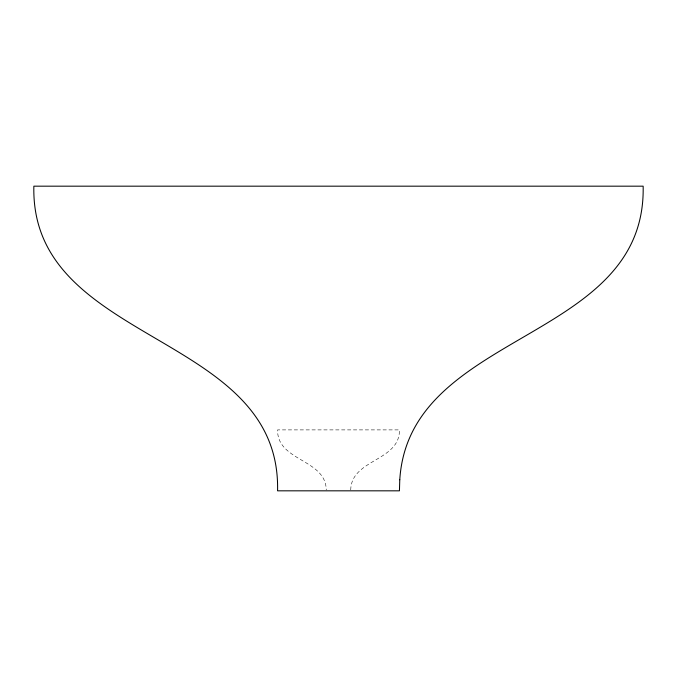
<?xml version="1.0" encoding="UTF-8"?>
<svg xmlns="http://www.w3.org/2000/svg" width="677" height="677" viewBox="0 0 677 677"><rect width="100%" height="100%" fill="white"/><g stroke="black" fill="none" stroke-linecap="round" stroke-linejoin="round"><path stroke-width="0.51" stroke-dasharray="3.38 2.54" d="M350.745 489.97C351.126 458.998 399.972 461.342 399.43 429.895L277.587 429.895C277.003 461.342 325.882 458.998 326.255 489.97"/><path stroke-width="1.02" d="M399.777 479.748L399.43 490.825L277.57 490.825C281.167 331.561 30.253 345.439 33.85 186.175L643.15 186.175C646.51 342.63 409.238 329.902 399.777 479.748"/></g></svg>
